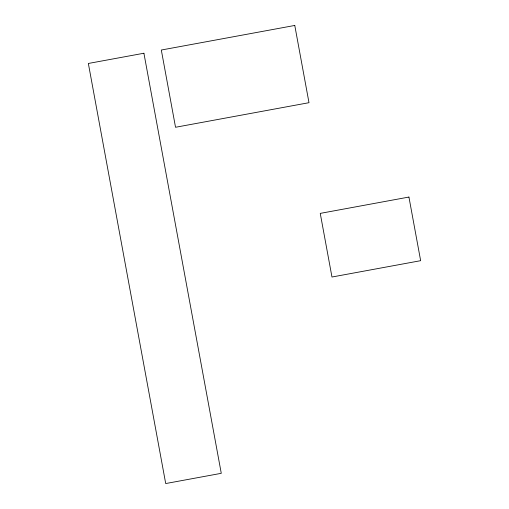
<?xml version="1.0" encoding="UTF-8"?>
<svg xmlns="http://www.w3.org/2000/svg" width="509" height="509" viewBox="0 0 509 509"><rect width="100%" height="100%" fill="white"/><g stroke="black" fill="none" stroke-linecap="round" stroke-linejoin="round"><path stroke-width="0.76" d="M143.913 53.235L88.35 63.466L165.711 483.55L221.275 473.319L143.913 53.235M294.775 25.45L161.315 50.028L175.535 127.269L308.995 102.691L294.775 25.45M408.931 197.053L320.25 213.386L331.97 277.017L420.65 260.684L408.931 197.053"/></g></svg>
